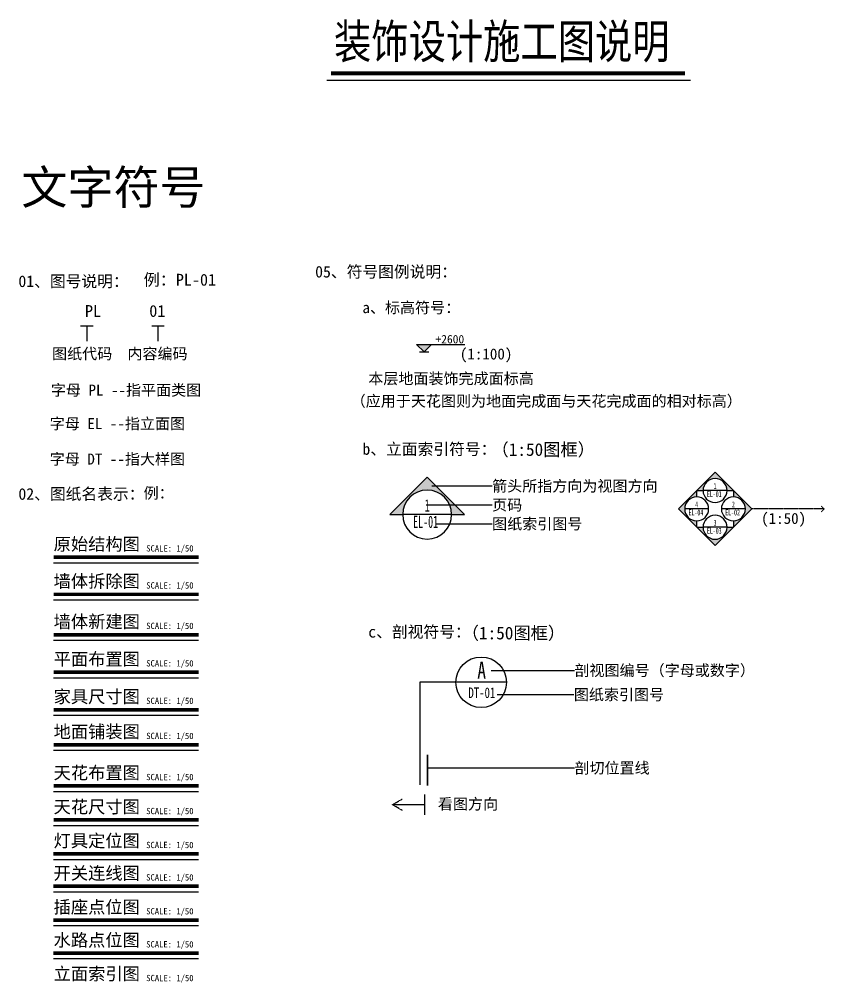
# Model space of a CAD drawing. Header units: millimetres. Extents: x -108685 to 756730, y -311791 to -113.
# Drawn here: x -44789 to -25691, y -132391 to -109554 of the extents above; entities that cross this region are included whole.
import ezdxf
from ezdxf.enums import TextEntityAlignment as Align

# ---------------------------------------------------------------- set-up
doc = ezdxf.new("R2010")
doc.units = ezdxf.units.MM
doc.linetypes.add('CENTER', pattern=[50.8, 31.75, -6.35, 6.35, -6.35])
doc.linetypes.add('HIDDENX2', pattern=[0.75, 0.5, -0.25])
for name, color, linetype in [('TB4-【顶面文字】Word', 50, 'Continuous'), ('X11-【索引】Index sign', 44, 'CENTER'), ('X17-【标注】Dim', 44, 'Continuous'), ('X18-【文字】Word', 50, 'Continuous'), ('XX9-【标注引线】Dim', 44, 'Continuous')]:
    doc.layers.add(name, color=color, linetype=linetype)
doc.styles.add('dim-font', font='romans.shx', dxfattribs={"bigfont": 'hztxt1.shx'})
doc.styles.add('Name-w', font='simhei.ttf', dxfattribs={"height": 1})
doc.styles.add('ORINTEK-E', font='simplex.shx')
doc.styles.add('TF-宋体', font='SimSun.ttf', dxfattribs={"width": 0.7})
doc.styles.add('样式 1', font='simhei.ttf', dxfattribs={"width": 0.8})
doc.styles.add('黑体', font='simhei.ttf')
doc.dimstyles.new('40', dxfattribs={"dimscale": 40, "dimtxt": 2.5, "dimasz": 1, "dimexe": 0.8, "dimexo": 0.8, "dimgap": 0.5, "dimtad": 1, "dimdec": 0, "dimtxsty": 'dim-font', "dimblk": 'ARCHTICK', "dimcen": 2.5, "dimdle": 0.8, "dimclrd": 83, "dimclre": 83, "dimclrt": 255, "dimadec": 0, "dimazin": 0, "dimtfac": 1, "dimtdec": 0, "dimtix": 1, "dimtmove": 2, "dimatfit": 3, "dimldrblk": 'ZJ', "dimfxl": 0.8, "dimarcsym": 0})
doc.dimstyles.new('orintek-paper', dxfattribs={"dimscale": 0, "dimtxt": 2, "dimasz": 1, "dimexe": 2, "dimexo": 2, "dimtad": 1, "dimdec": 0, "dimdsep": 46, "dimtxsty": 'ORINTEK-E', "dimblk": 'or-arch', "dimcen": 0, "dimdle": 1, "dimclrd": 1, "dimclre": 1, "dimclrt": 7, "dimadec": 0, "dimazin": 0, "dimtfac": 1, "dimtdec": 0, "dimtix": 1, "dimtmove": 2, "dimatfit": 3, "dimldrblk": 'DOT', "dimfxl": 1, "dimtolj": 1, "dimtzin": 0, "dimarcsym": 0})

# ---------------------------------------------------------------- blocks, each defined once
blk = doc.blocks.new('_ArchTick')
at = {"color": 0, "linetype": 'ByBlock', "const_width": 0.15}
blk.add_lwpolyline([(-0.5, -0.5), (0.5, 0.5)], dxfattribs=at)
blk = doc.blocks.new('ZJ')
at = {"color": 83}
blk.add_line((0, 0), (-1, 0), dxfattribs=at)
at = {"color": 83, "const_width": 0.2}
blk.add_lwpolyline([(-0.71, -0.71), (0, 0), (-0.71, 0.71)], dxfattribs=at)
blk = doc.blocks.new('or-arch')
at = {"color": 0}
blk.add_line((1, 0), (-1, 0), dxfattribs=at)
at = {"color": 0, "linetype": 'ByBlock', "const_width": 0.3}
blk.add_lwpolyline([(1, 1), (-1, -1)], dxfattribs=at)
blk = doc.blocks.new('*U61')
blk.add_hatch(color=1).paths.add_polyline_path([(0, 6.89), (6.89, 0), (4.5, 0, 1), (-4.5, 0), (-6.89, 0)])
at = {"color": 1}
blk.add_line((-4.5, 0), (4.5, 0), dxfattribs=at)
blk.add_lwpolyline([(-4.5, 0), (-6.89, 0), (0, 6.89), (6.89, 0), (4.5, 0)], dxfattribs=at)
at = {"color": 4}
blk.add_circle((0, 0), 4.5, dxfattribs=at)
at = {"color": 2, "style": 'Name-w'}
blk.add_attdef('E1', text='', height=2.5, dxfattribs=at).set_placement((0, 1.69), align=Align.MIDDLE)
at = {"color": 2, "style": 'Name-w', "width": 0.5}
blk.add_attdef('1F-1E-01', text='', height=2.5, dxfattribs=at).set_placement((0, -3.26), align=Align.CENTER)
blk = doc.blocks.new('*U62')
blk.add_hatch(color=1).paths.add_polyline_path([(0, -6.89), (6.89, 0), (4.5, 0, -1), (-4.5, 0), (-6.89, 0)])
at = {"color": 1}
blk.add_line((-4.5, 0), (4.5, 0), dxfattribs=at)
blk.add_lwpolyline([(-4.5, 0), (-6.89, 0), (0, -6.89), (6.89, 0), (4.5, 0)], dxfattribs=at)
at = {"color": 4}
blk.add_circle((0, 0), 4.5, dxfattribs=at)
at = {"color": 2, "style": 'Name-w'}
blk.add_attdef('E1', text='', height=2.5, dxfattribs=at).set_placement((0, 1.69), align=Align.MIDDLE)
at = {"color": 2, "style": 'Name-w', "width": 0.5}
blk.add_attdef('1F-1E-01', text='', height=2.5, dxfattribs=at).set_placement((0, -3.26), align=Align.CENTER)
blk = doc.blocks.new('*U63')
blk.add_hatch(color=1).paths.add_polyline_path([(-6.89, 0), (0, 6.89), (0, 4.5, 1), (0, -4.5), (0, -6.89)])
at = {"color": 1}
blk.add_line((-4.5, 0), (4.5, 0), dxfattribs=at)
blk.add_lwpolyline([(0, -4.5), (0, -6.89), (-6.89, 0), (0, 6.89), (0, 4.5)], dxfattribs=at)
at = {"color": 4}
blk.add_circle((0, 0), 4.5, dxfattribs=at)
at = {"color": 2, "style": 'Name-w'}
blk.add_attdef('E1', text='', height=2.5, dxfattribs=at).set_placement((0, 1.69), align=Align.MIDDLE)
at = {"color": 2, "style": 'Name-w', "width": 0.5}
blk.add_attdef('1F-1E-01', text='', height=2.5, dxfattribs=at).set_placement((0, -3.26), align=Align.CENTER)
blk = doc.blocks.new('*U64')
blk.add_hatch(color=1).paths.add_polyline_path([(6.89, 0), (0, -6.89), (0, -4.5, 1), (0, 4.5), (0, 6.89)])
at = {"color": 1}
blk.add_line((-4.5, 0), (4.5, 0), dxfattribs=at)
blk.add_lwpolyline([(0, 4.5), (0, 6.89), (6.89, 0), (0, -6.89), (0, -4.5)], dxfattribs=at)
at = {"color": 4}
blk.add_circle((0, 0), 4.5, dxfattribs=at)
at = {"color": 2, "style": 'Name-w'}
blk.add_attdef('E1', text='', height=2.5, dxfattribs=at).set_placement((0, 1.69), align=Align.MIDDLE)
at = {"color": 2, "style": 'Name-w', "width": 0.5}
blk.add_attdef('1F-1E-01', text='', height=2.5, dxfattribs=at).set_placement((0, -3.26), align=Align.CENTER)
blk = doc.blocks.new('bgfbvg')
h = blk.add_hatch(color=256)
h.dxf.hatch_style = 1
h.paths.add_polyline_path([(-34967, -119975), (-35415, -119975), (-35191, -120199)])
blk.add_line((-35331, -120199), (-35050, -120199))
blk.add_lwpolyline([(-34967, -119975), (-35191, -120199), (-35415, -119975), (-33978, -119975)])

msp = doc.modelspace()

# ---------------------------------------------------------------- linework, layer by layer
at = {"color": 44, "linetype": 'ByBlock', "const_width": 100}
msp.add_lwpolyline([(-37401.5, -110836), (-29000.9, -110836)], dxfattribs=at)
at = {"color": 44, "linetype": 'ByBlock'}
msp.add_lwpolyline([(-37494.6, -110997.6), (-28870.8, -110997.6)], dxfattribs=at)
at = {"color": 0, "linetype": 'Continuous', "ltscale": 0.5}
for points in [[(-43334.7, -116823.3), (-43037.9, -116823.3)], [(-41649.6, -116823.3), (-41352.8, -116823.3)]]:
    msp.add_lwpolyline(points, dxfattribs=at)
at = {"color": 0}
for points in [[(-43186.3, -116823.3), (-43186.3, -117180.6)], [(-41501.2, -116823.3), (-41501.2, -117180.6)]]:
    msp.add_lwpolyline(points, dxfattribs=at)
at = {"color": 0, "linetype": 'HIDDENX2', "ltscale": 3}
for points in [[(-35709.5, -128305.7), (-35940.3, -128171.1), (-35709.5, -128036.5)], [(-35171.2, -128171.1), (-35940.3, -128171.1)]]:
    msp.add_lwpolyline(points, dxfattribs=at)
at = {"color": 0, "linetype": 'Continuous', "ltscale": 3}
msp.add_lwpolyline([(-35171.2, -128408.6), (-35171.2, -127933.6)], dxfattribs=at)
at = {"layer": 'XX9-【标注引线】Dim', "color": 250, "const_width": 86}
for points in [[(-43976.4, -122306.3), (-40537.2, -122306.3)], [(-43976.4, -123184.7), (-40537.2, -123184.7)], [(-43976.4, -124143.1), (-40537.2, -124143.1)], [(-43976.4, -125031.5), (-40537.2, -125031.5)], [(-43976.4, -125919.9), (-40537.2, -125919.9)], [(-43976.4, -126752), (-40537.2, -126752)], [(-43976.4, -127726.5), (-40537.2, -127726.5)], [(-43976.4, -128532), (-40537.2, -128532)], [(-43977.7, -129337.5), (-40538.5, -129337.5)], [(-43977.7, -130105.5), (-40538.5, -130105.5)], [(-43977.7, -130908.3), (-40538.5, -130908.3)], [(-43977.7, -131692), (-40538.5, -131692)]]:
    msp.add_lwpolyline(points, dxfattribs=at)
at = {"layer": 'XX9-【标注引线】Dim', "color": 250}
for points in [[(-43974.8, -122435.3), (-40537.2, -122435.3)], [(-43974.8, -122435.3), (-40535.9, -122435.3)], [(-43974.8, -123313.7), (-40537.2, -123313.7)], [(-43974.8, -123313.7), (-40535.9, -123313.7)], [(-43974.8, -124272.2), (-40537.2, -124272.2)], [(-43974.8, -124272.2), (-40535.9, -124272.2)], [(-43974.8, -125160.6), (-40537.2, -125160.6)], [(-43974.8, -125160.6), (-40535.9, -125160.6)], [(-43974.8, -126049), (-40537.2, -126049)], [(-43974.8, -126049), (-40535.9, -126049)], [(-43974.8, -126881), (-40537.2, -126881)], [(-43974.8, -126881), (-40535.9, -126881)], [(-43974.8, -127855.5), (-40537.2, -127855.5)], [(-43974.8, -127855.5), (-40535.9, -127855.5)], [(-43974.8, -128661), (-40537.2, -128661)], [(-43974.8, -128661), (-40535.9, -128661)], [(-43976.1, -129466.5), (-40538.5, -129466.5)], [(-43976.1, -129466.5), (-40537.2, -129466.5)], [(-43976.1, -130234.5), (-40538.5, -130234.5)], [(-43976.1, -130234.5), (-40537.2, -130234.5)], [(-43976.1, -131037.4), (-40538.5, -131037.4)], [(-43976.1, -131037.4), (-40537.2, -131037.4)], [(-43976.1, -131821), (-40538.5, -131821)], [(-43976.1, -131821), (-40537.2, -131821)]]:
    msp.add_lwpolyline(points, dxfattribs=at)
at = {"layer": 'XX9-【标注引线】Dim'}
msp.add_lwpolyline([(-33237.4, -125270.4), (-35290.3, -125270.4), (-35290.3, -127702.7)], dxfattribs=at)
at = {"layer": 'XX9-【标注引线】Dim', "const_width": 40}
msp.add_lwpolyline([(-35111.7, -126981.8), (-35111.7, -127722)], dxfattribs=at)
at = {"layer": 'XX9-【标注引线】Dim'}
msp.add_circle((-33837.4, -125270.4), 600, dxfattribs=at)

# ---------------------------------------------------------------- block references
at = {"layer": 'TB4-【顶面文字】Word', "xscale": 0.8, "yscale": 0.8, "zscale": 0.8}
msp.add_blockref('bgfbvg', (-7038.1, -21279.1), dxfattribs=at)
at = {"layer": 'X17-【标注】Dim', "linetype": 'ByBlock'}
ref = msp.add_blockref('*U61', (-28291.9, -120725.9), dxfattribs=dict(at, xscale=-63.07667167441383, yscale=63.07667167440093, zscale=63.07667167440235))
ref.add_attrib('E00', '1', dxfattribs={"layer": '0', "color": 2, "height": 141.9, "style": 'Name-w', "width": 0.6}).set_placement((-28291.9, -120619.4), align=Align.MIDDLE)
ref.add_attrib('1A-00', 'EL-01', dxfattribs={"layer": '0', "color": 2, "height": 141.92, "style": 'Name-w', "width": 0.6}).set_placement((-28309.7, -120880.4), align=Align.CENTER)
ref = msp.add_blockref('*U61', (-35117.9, -121294.7), dxfattribs=dict(at, xscale=-128.9887600368606, yscale=128.9887600368342, zscale=128.9887600368371))
ref.add_attrib('E00', '1', dxfattribs={"layer": '0', "color": 2, "height": 290.2, "style": 'Name-w', "width": 0.6}).set_placement((-35117.9, -121077.1), align=Align.MIDDLE)
ref.add_attrib('1A-00', 'EL-01', dxfattribs={"layer": '0', "color": 2, "height": 290.22, "style": 'Name-w', "width": 0.6}).set_placement((-35154.3, -121610.8), align=Align.CENTER)
ref = msp.add_blockref('*U64', (-28726.8, -121160.7), dxfattribs=dict(at, xscale=-63.07667167441383, yscale=63.07667167440093, zscale=63.07667167440235))
ref.add_attrib('E00', '4', dxfattribs={"layer": '0', "color": 2, "height": 141.9, "style": 'Name-w', "width": 0.6}).set_placement((-28726.8, -121054.3), align=Align.MIDDLE)
ref.add_attrib('1A-00', 'EL-04', dxfattribs={"layer": '0', "color": 2, "height": 141.92, "style": 'Name-w', "width": 0.6}).set_placement((-28744.6, -121315.3), align=Align.CENTER)
ref = msp.add_blockref('*U63', (-27857, -121160.7), dxfattribs=dict(at, xscale=-63.07667167441383, yscale=63.07667167440093, zscale=63.07667167440235))
ref.add_attrib('E00', '2', dxfattribs={"layer": '0', "color": 2, "height": 141.9, "style": 'Name-w', "width": 0.6}).set_placement((-27857, -121054.3), align=Align.MIDDLE)
ref.add_attrib('1A-00', 'EL-02', dxfattribs={"layer": '0', "color": 2, "height": 141.92, "style": 'Name-w', "width": 0.6}).set_placement((-27874.8, -121315.3), align=Align.CENTER)
ref = msp.add_blockref('*U62', (-28291.9, -121595.6), dxfattribs=dict(at, xscale=-63.07667167441383, yscale=63.07667167440093, zscale=63.07667167440235))
ref.add_attrib('E00', '3', dxfattribs={"layer": '0', "color": 2, "height": 141.9, "style": 'Name-w', "width": 0.6}).set_placement((-28291.9, -121489.2), align=Align.MIDDLE)
ref.add_attrib('1A-00', 'EL-03', dxfattribs={"layer": '0', "color": 2, "height": 141.92, "style": 'Name-w', "width": 0.6}).set_placement((-28309.7, -121750.2), align=Align.CENTER)

# ---------------------------------------------------------------- texts
at = {"color": 44, "linetype": 'ByBlock', "style": '黑体', "width": 0.8}
msp.add_text('装饰设计施工图说明', height=810, dxfattribs=at).set_placement((-37325.2, -110483))
at = {"color": 44, "style": '黑体'}
msp.add_text('文字符号', height=800, dxfattribs=at).set_placement((-44738.7, -113936.6))
at = {"color": 0, "style": '样式 1'}
for s, height, p in [('05、符号图例说明：', 273.97, (-37773.1, -115757)), ('01、图号说明：', 273.97, (-44809.1, -115982.7)), ('a、标高符号：', 261.51, (-36652.3, -116597.6)), ('本层地面装饰完成面标高', 261.512, (-36513.2, -118278.7)), ('字母 PL --指平面类图', 261.512, (-44039.5, -118553.4)), ('（应用于天花图则为地面完成面与天花完成面的相对标高）', 261.512, (-36930.8, -118812.1)), ('字母 EL --指立面图', 261.512, (-44065.8, -119347.5)), ('b、立面索引符号：', 273.97, (-36652.3, -119959.9)), ('字母 DT --指大样图', 261.512, (-44065.8, -120187.4)), ('02、图纸名表示：', 273.97, (-44809.1, -121024.1)), ('例：', 261.51, (-41840.6, -120993.5)), ('c、剖视符号：', 273.97, (-36513.9, -124292.3))]:
    msp.add_text(s, height=height, dxfattribs=at).set_placement(p, align=Align.BOTTOM_LEFT)
for s, p in [('图纸代码', (-43298.6, -117480.3)), ('内容编码', (-41512.2, -117480.3))]:
    msp.add_text(s, height=261.51, dxfattribs=at).set_placement(p, align=Align.MIDDLE_CENTER)
for s, height, p in [('(1:100)', 261.51, (-34342.5, -117487.5)), ('箭头所指方向为视图方向', 261.512, (-33577.3, -120616.9)), ('页码', 261.51, (-33577.3, -121065.2)), ('(1:50)', 261.51, (-27199.1, -121385.1)), ('图纸索引图号', 261.51, (-33577.3, -121513.5)), ('剖视图编号（字母或数字）', 261.512, (-31625.6, -124987.2)), ('图纸索引图号', 261.51, (-31639.8, -125562.1)), ('剖切位置线', 261.51, (-31625.6, -127300.4)), ('看图方向', 261.51, (-34863.1, -128154.2))]:
    msp.add_text(s, height=height, dxfattribs=at).set_placement(p, align=Align.MIDDLE_LEFT)
at = {"layer": 'TB4-【顶面文字】Word', "style": 'TF-宋体'}
msp.add_text('+2600', height=200, dxfattribs=at).set_placement((-34919.6, -117236.6))
at = {"layer": 'X18-【文字】Word', "style": 'TF-宋体'}
for s, height, p in [('原始结构图', 300, (-43974.6, -122144.8)), ('SCALE: 1/50', 150, (-41778.8, -122170.3)), ('墙体拆除图', 300, (-43974.6, -123023.1)), ('SCALE: 1/50', 150, (-41778.8, -123048.7)), ('墙体新建图', 300, (-43974.6, -123981.6)), ('SCALE: 1/50', 150, (-41778.8, -124007.1)), ('平面布置图', 300, (-43974.6, -124870)), ('SCALE: 1/50', 150, (-41778.8, -124895.5)), ('家具尺寸图', 300, (-43974.6, -125758.4)), ('SCALE: 1/50', 150, (-41778.8, -125783.9)), ('地面铺装图', 300, (-43974.6, -126590.4)), ('SCALE: 1/50', 150, (-41778.8, -126616)), ('天花布置图', 300, (-43974.6, -127565)), ('SCALE: 1/50', 150, (-41778.8, -127590.5)), ('天花尺寸图', 300, (-43974.6, -128370.5)), ('SCALE: 1/50', 150, (-41778.8, -128396)), ('灯具定位图', 300, (-43975.9, -129175.9)), ('SCALE: 1/50', 150, (-41780, -129201.5)), ('开关连线图', 300, (-43975.9, -129944)), ('SCALE: 1/50', 150, (-41780, -129969.5)), ('插座点位图', 300, (-43975.9, -130746.8)), ('SCALE: 1/50', 150, (-41780, -130772.4)), ('水路点位图', 300, (-43975.9, -131530.4)), ('SCALE: 1/50', 150, (-41780, -131556)), ('立面索引图', 300, (-43974.6, -132329.3)), ('SCALE: 1/50', 150, (-41778.8, -132354.9))]:
    msp.add_text(s, height=height, dxfattribs=at).set_placement(p)
at = {"layer": 'XX9-【标注引线】Dim', "style": '样式 1'}
for s, height, p in [('例：PL-01', 280.19, (-41840.6, -115952.1)), (' PL      01', 280.192, (-43422.4, -116692.4))]:
    msp.add_text(s, height=height, dxfattribs=at).set_placement(p, align=Align.BOTTOM_LEFT)
at = {"layer": 'XX9-【标注引线】Dim', "style": 'TF-宋体'}
for p in [(-33592.2, -119903.1), (-34298.6, -124252.8)]:
    msp.add_text('（1:50图框）', height=300, dxfattribs=at).set_placement(p)
at = {"layer": 'XX9-【标注引线】Dim', "style": '黑体', "width": 0.75, "flags": 8}
for tag, text, height, p in [('A', '1', 400, (-33825.9, -124982.1)), ('DT-01', 'A1', 250, (-33820.2, -125517.8))]:
    msp.add_attdef(tag, text=text, height=height, dxfattribs=at).set_placement(p, align=Align.MIDDLE_CENTER)

# ---------------------------------------------------------------- leaders
at = {"color": 0}
for points in [[(-35003.3, -120616.9), (-33577.3, -120616.9)], [(-35138.8, -121065.2), (-33577.3, -121065.2)], [(-34920, -121513.5), (-33577.3, -121513.5)], [(-33603.2, -124987.2), (-31625.6, -124987.2)], [(-33459.4, -125562.1), (-31639.8, -125562.1)], [(-35111.7, -127300.4), (-31625.6, -127300.4)]]:
    msp.add_leader(points, dimstyle='orintek-paper', override={"dimscale": 1, "dimtad": 0}, dxfattribs=at)
at = {"layer": 'X11-【索引】Index sign', "color": 2}
msp.add_leader([(-25704.8, -121160.7), (-27422.2, -121160.7)], dimstyle='40', override={"dimscale": 1, "dimasz": 100, "dimtad": 0, "dimclrd": 5}, dxfattribs=at)

doc.saveas('drawing.dxf')
